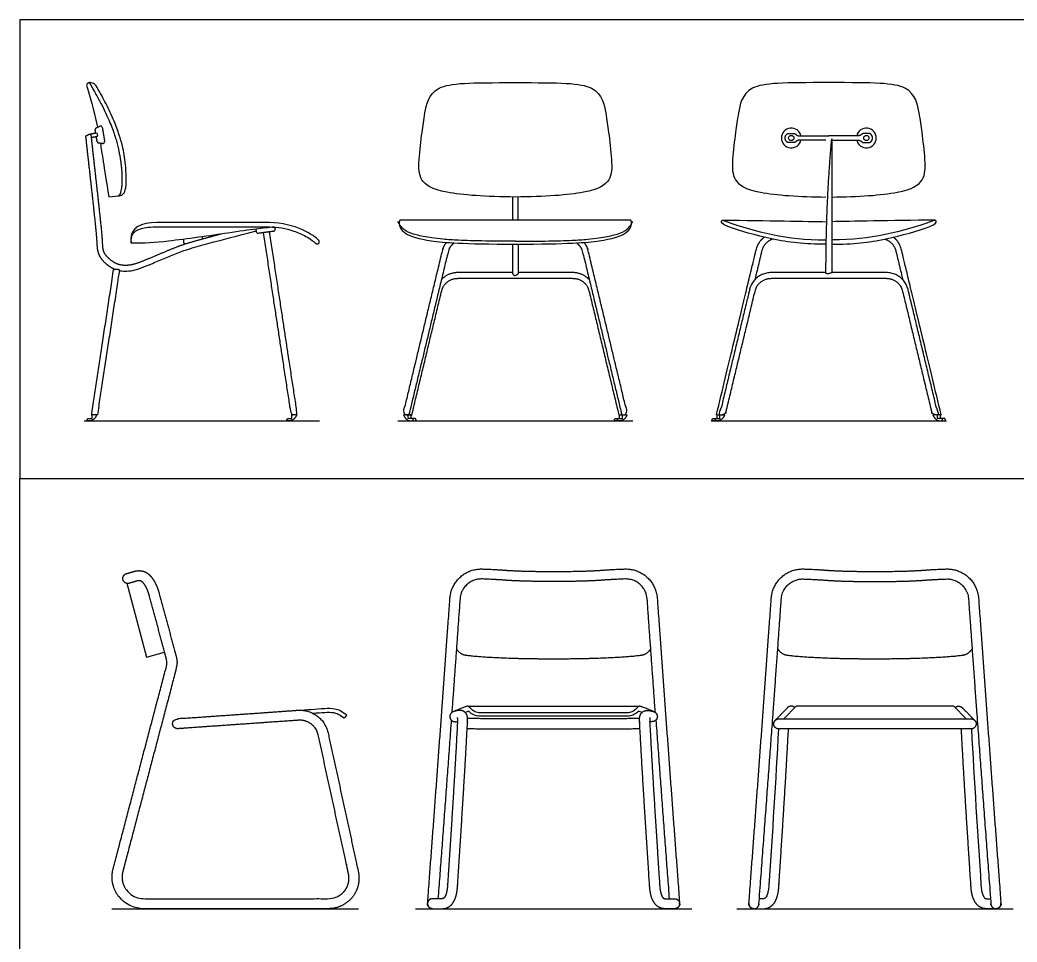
# Model space of a CAD drawing. Header units: millimetres. Extents: x 0 to 12.5, y -0.3 to 20.
# Drawn here: x 0.043 to 2.25, y 5.488 to 7.53 of the extents above; entities that cross this region are included whole.
import ezdxf

# ---------------------------------------------------------------- set-up
doc = ezdxf.new("R2010")
doc.units = ezdxf.units.MM
for name, color, linetype, true_color in [('AG-DIAGRAM', 7, 'Continuous', 0xfecc66), ('AG-FURNITURE', 7, 'Continuous', 0x66ccff), ('X-VPRT', 6, 'Continuous', 0xff00ff)]:
    doc.layers.add(name, color=color, linetype=linetype, true_color=true_color)

msp = doc.modelspace()

# ---------------------------------------------------------------- linework, layer by layer
at = {"layer": 'AG-DIAGRAM'}
for points in [[(0.1852, 6.6419), (0.7059, 6.6419)], [(0.879, 6.6419), (1.3997, 6.6419)], [(1.5729, 6.6419), (2.0936, 6.6419)], [(0.2462, 5.5616), (0.7923, 5.5616)], [(0.9184, 5.5616), (1.5297, 5.5616)], [(1.6296, 5.5616), (2.2409, 5.5616)]]:
    msp.add_lwpolyline(points, dxfattribs=at)
at = {"layer": 'AG-FURNITURE'}
msp.add_line((1.8396, 6.9705), (1.8397, 6.9705), dxfattribs=at)
for points in [[(1.7449, 7.2788), (1.7553, 7.2788)], [(1.9215, 7.2788), (1.9111, 7.2788)], [(1.7553, 7.2584), (1.7449, 7.2584)], [(1.9111, 7.2584), (1.9215, 7.2584)], [(1.133, 7.138), (1.133, 7.0864)], [(1.1457, 7.0864), (1.1457, 7.138)], [(0.9025, 6.6554), (0.892, 6.6554)], [(0.909, 6.6554), (0.8985, 6.6554)], [(0.909, 6.6554), (0.9103, 6.6554)], [(1.3697, 6.6554), (1.3802, 6.6554)], [(1.3763, 6.6554), (1.3868, 6.6554)], [(1.5858, 6.6554), (1.5845, 6.6554)], [(1.5858, 6.6554), (1.5963, 6.6554)], [(1.5923, 6.6554), (1.6028, 6.6554)], [(2.0741, 6.6554), (2.0636, 6.6554)], [(2.0806, 6.6554), (2.0701, 6.6554)], [(2.0806, 6.6554), (2.0819, 6.6554)], [(0.2792, 6.2823), (0.3232, 6.119), (0.3632, 6.1298)], [(1.034, 6.0103), (1.2241, 6.0103), (1.4141, 6.0103)], [(2.1372, 5.9821), (2.1098, 6.0103), (1.9353, 6.0103), (1.7608, 6.0103), (1.7333, 5.9821)]]:
    msp.add_lwpolyline(points, dxfattribs=at)
for centre in [(1.7501, 7.2686), (1.9163, 7.2686)]:
    msp.add_circle(centre, 0.00579, dxfattribs=at)
for centre, radius, start, end in [((0.2132, 7.2878), 0.00381, 112.8656, 189.5259), ((0.2214, 7.2912), 0.00381, 9.5259, 112.8656), ((1.7501, 7.2686), 0.0219, 12.5384, 347.4616), ((1.9163, 7.2686), 0.0219, 192.5384, 167.4616), ((0.2122, 7.277), 0.00234, 9.5259, 99.5259), ((0.2127, 7.2743), 0.00234, 279.5259, 9.5259), ((0.2266, 7.2602), 0.00381, 266.1863, 9.5259), ((0.2178, 7.2608), 0.00381, 189.5259, 266.1863), ((0.5691, 7.0668), 0.00343, 177.1096, 187.6668), ((0.6043, 7.0654), 0.00343, 277.6668, 7.6668), ((0.57, 7.0608), 0.00343, 187.6668, 277.6668), ((0.7009, 7.0387), 0.00476, 223.3091, 43.3092)]:
    msp.add_arc(centre, radius, start, end, dxfattribs=at)
for points, degree, knots in [([(0.2211, 7.2567), (0.2243, 7.2361), (0.2281, 7.2081), (0.2398, 7.1386), (0.2643, 7.1404), (0.2704, 7.1424), (0.2743, 7.1486), (0.2768, 7.1538), (0.2779, 7.1649), (0.2781, 7.1673), (0.2784, 7.179), (0.2771, 7.2167), (0.2711, 7.2466), (0.2624, 7.2776), (0.2505, 7.309), (0.234, 7.344), (0.2207, 7.3685), (0.2139, 7.3805), (0.2105, 7.3857), (0.2065, 7.3897), (0.197, 7.3919), (0.1933, 7.3909), (0.19, 7.3856), (0.2023, 7.3455), (0.2096, 7.3172), (0.2147, 7.2925)], 3, [0.902922, 0.902922, 0.902922, 0.902922, 1.177128, 1.177128, 1.177128, 1.238646, 1.3032, 1.367754, 1.367754, 1.367754, 1.392052, 1.482701, 1.608538, 1.692128, 1.799098, 1.938552, 2.073514, 2.073514, 2.073514, 2.240028, 2.429409, 2.508472, 2.508472, 2.508472, 2.856318, 2.856318, 2.856318, 2.856318]), ([(1.1394, 7.1379), (1.2041, 7.1382), (1.3116, 7.1461), (1.3528, 7.1739), (1.3538, 7.2157), (1.3452, 7.2877), (1.3407, 7.3168), (1.3279, 7.3912), (1.2395, 7.3912), (1.1394, 7.3912), (1.0392, 7.3912), (0.9508, 7.3912), (0.938, 7.3168), (0.9335, 7.2877), (0.9249, 7.2157), (0.926, 7.1739), (0.9671, 7.1461), (1.0746, 7.1382), (1.1394, 7.1379)], 3, [0.010363, 0.010363, 0.010363, 0.010363, 0.29721, 0.594421, 0.891631, 1.188841, 1.486052, 1.783262, 2.080473, 2.080473, 2.080473, 2.377683, 2.674893, 2.972104, 3.269314, 3.566524, 3.863735, 4.150582, 4.150582, 4.150582, 4.150582]), ([(1.8332, 7.3912), (1.7331, 7.3912), (1.6446, 7.3912), (1.6319, 7.3168), (1.6273, 7.2877), (1.6188, 7.2157), (1.6198, 7.1739), (1.661, 7.1461), (1.7685, 7.1382), (1.8269, 7.1379)], 3, [2.080473, 2.080473, 2.080473, 2.080473, 2.377683, 2.674893, 2.972104, 3.269314, 3.566524, 3.863735, 4.150582, 4.150582, 4.150582, 4.150582]), ([(1.8396, 7.1379), (1.8979, 7.1382), (2.0055, 7.1461), (2.0466, 7.1739), (2.0476, 7.2157), (2.0391, 7.2877), (2.0345, 7.3168), (2.0218, 7.3912), (1.9333, 7.3912), (1.8332, 7.3912)], 3, [0.010363, 0.010363, 0.010363, 0.010363, 0.29721, 0.594421, 0.891631, 1.188841, 1.486052, 1.783262, 2.080473, 2.080473, 2.080473, 2.080473]), ([(0.8834, 7.0864), (0.879, 7.0756), (0.8928, 7.054), (0.9424, 7.0404), (1.0219, 7.0336), (1.1394, 7.0336)], 3, [-0.9343843, -0.9343843, -0.9343843, -0.9343843, -0.6461146, -0.3230573, 0, 0, 0, 0]), ([(1.1394, 7.0336), (1.2568, 7.0336), (1.3364, 7.0404), (1.386, 7.054), (1.3997, 7.0756), (1.3953, 7.0864)], 3, [0, 0, 0, 0, 0.3230573, 0.6461146, 0.9343843, 0.9343843, 0.9343843, 0.9343843]), ([(1.6099, 7.0724), (1.5959, 7.0781), (1.5945, 7.0864), (1.5974, 7.0876), (1.6091, 7.0829)], 3, [0, 0, 0, 0, 0.04654742, 0.09309485, 0.09309485, 0.09309485, 0.09309485]), ([(2.0565, 7.0724), (2.0705, 7.0781), (2.0719, 7.0864), (2.069, 7.0876), (2.0573, 7.0829)], 3, [0, 0, 0, 0, 0.04654742, 0.09309485, 0.09309485, 0.09309485, 0.09309485]), ([(0.2629, 6.9752), (0.2668, 6.9744), (0.2768, 6.9733), (0.2927, 6.9747), (0.3119, 6.9809), (0.3349, 6.9903), (0.3619, 7.0017), (0.3861, 7.012), (0.4078, 7.02), (0.4339, 7.0281), (0.48, 7.0406), (0.519, 7.0509), (0.5662, 7.0632)], 3, [3.0866394, 3.0866394, 3.0866394, 3.0866394, 3.1260374, 3.1851115, 3.2421931, 3.3242509, 3.4297355, 3.5301368, 3.583566, 3.6568649, 3.7991771, 4.0537125, 4.0537125, 4.0537125, 4.0537125]), ([(0.7044, 7.0419), (0.6942, 7.0528), (0.6516, 7.0811), (0.5952, 7.0811), (0.5122, 7.0811), (0.4292, 7.0811), (0.3462, 7.0811), (0.309, 7.0811), (0.2894, 7.0698), (0.2883, 7.0439), (0.2884, 7.0388), (0.2894, 7.0356)], 3, [1.384088, 1.384088, 1.384088, 1.384088, 1.806469, 1.806469, 1.806469, 2.623342, 2.623342, 2.623342, 2.918411, 2.918411, 2.956125, 2.956125, 2.956125, 2.956125]), ([(0.6052, 7.0713), (0.5921, 7.07), (0.5638, 7.0672), (0.5014, 7.0576), (0.3702, 7.0389), (0.3182, 7.035), (0.2894, 7.0356), (0.2888, 7.0453), (0.2915, 7.0543), (0.2954, 7.0598), (0.3008, 7.064), (0.3101, 7.0681), (0.3233, 7.071), (0.3338, 7.0716), (0.3462, 7.0716), (0.4292, 7.0716), (0.5122, 7.0716), (0.5952, 7.0716), (0.6134, 7.0716), (0.6413, 7.0667), (0.6722, 7.0533), (0.6881, 7.0433), (0.6952, 7.0378), (0.6975, 7.0354)], 3, [-1.990693, -1.990693, -1.990693, -1.990693, -1.631204, -1.172808, -0.512194, 0.002105, 0.002105, 0.002105, 0.028191, 0.053046, 0.066941, 0.09543, 0.140503, 0.198676, 0.198676, 0.198676, 0.97155, 0.97155, 0.97155, 1.150765, 1.247186, 1.301976, 1.335001, 1.335001, 1.335001, 1.335001]), ([(1.1394, 7.04), (1.1146, 7.04), (1.0726, 7.0402), (1.0191, 7.0416), (0.9822, 7.0439), (0.9563, 7.0469), (0.9368, 7.0501), (0.9181, 7.0543), (0.8985, 7.0608), (0.8875, 7.0698), (0.8791, 7.0839)], 3, [0, 0, 0, 0, 0.2537261, 0.4291444, 0.5477215, 0.6309186, 0.6964075, 0.7491716, 0.8269999, 0.8795948, 0.8795948, 0.8795948, 0.8795948]), ([(1.1394, 7.04), (1.1642, 7.04), (1.2062, 7.0402), (1.2597, 7.0416), (1.2965, 7.0439), (1.3225, 7.0469), (1.342, 7.0501), (1.3606, 7.0543), (1.3803, 7.0608), (1.3913, 7.0698), (1.3997, 7.0839)], 3, [0, 0, 0, 0, 0.2537261, 0.4291444, 0.5477215, 0.6309186, 0.6964075, 0.7491716, 0.8269999, 0.8795948, 0.8795948, 0.8795948, 0.8795948]), ([(1.8269, 7.0332), (1.7793, 7.0335), (1.7155, 7.0402), (1.635, 7.0631), (1.6099, 7.0724)], 3, [-0.4777869, -0.4777869, -0.4777869, -0.4777869, -0.2234967, 0, 0, 0, 0]), ([(1.8396, 7.0332), (1.8871, 7.0335), (1.9509, 7.0402), (2.0314, 7.0631), (2.0565, 7.0724)], 3, [-0.4777869, -0.4777869, -0.4777869, -0.4777869, -0.2234967, 0, 0, 0, 0]), ([(1.4391, 6.1374), (1.4307, 6.1247), (1.3963, 6.1192), (1.2881, 6.1145), (1.2241, 6.1145), (1.16, 6.1145), (1.0518, 6.1192), (1.0174, 6.1247), (1.009, 6.1374)], 2, [-0.736666, -0.736666, -0.736666, -0.589255, -0.294628, 0, 0, 0.294628, 0.589255, 0.736666, 0.736666, 0.736666]), ([(2.1503, 6.1374), (2.1419, 6.1247), (2.1075, 6.1192), (1.9993, 6.1145), (1.9353, 6.1145), (1.8712, 6.1145), (1.763, 6.1192), (1.7286, 6.1247), (1.7202, 6.1374)], 2, [-0.736666, -0.736666, -0.736666, -0.589255, -0.294628, 0, 0, 0.294628, 0.589255, 0.736666, 0.736666, 0.736666]), ([(0.6581, 6.0012), (0.6778, 6.0025), (0.6975, 6.0039), (0.7172, 6.0053), (0.7252, 6.0058), (0.7327, 6.0056), (0.7469, 6.0034), (0.7557, 5.9989), (0.7662, 5.9911), (0.7643, 5.9886), (0.7625, 5.986), (0.7606, 5.9835), (0.7507, 5.9908), (0.7428, 5.9944), (0.7384, 5.9951), (0.732, 5.996), (0.7251, 5.9963), (0.7179, 5.9958), (0.7093, 5.9952), (0.7008, 5.9946), (0.6922, 5.994)], 3, [0.9907358, 0.9907358, 0.9907358, 0.9907358, 1.1850538, 1.1850538, 1.1850538, 1.2856489, 1.2856489, 1.386244, 1.386244, 1.386244, 1.417494, 1.417494, 1.417494, 1.5116577, 1.5116577, 1.5116577, 1.6058213, 1.6058213, 1.6058213, 1.6847418, 1.6847418, 1.6847418, 1.6847418]), ([(1.4469, 5.9976), (1.4158, 6.0106), (1.4121, 6.0099), (1.4051, 6.0024), (1.3937, 5.9953), (1.3747, 5.9953), (1.3334, 5.9953), (1.2241, 5.9953), (1.1147, 5.9953), (1.0734, 5.9953), (1.0544, 5.9953), (1.043, 6.0024), (1.036, 6.0099), (1.0323, 6.0106), (1.0012, 5.9976)], 2, [-0.757209, -0.757209, -0.757209, -0.631008, -0.504806, -0.378605, -0.252403, -0.126202, 0, 0, 0.126202, 0.252403, 0.378605, 0.504806, 0.631008, 0.757209, 0.757209, 0.757209]), ([(1.4198, 5.9963), (1.4183, 5.9969), (1.4157, 5.9979), (1.4131, 5.9988), (1.412, 5.9992), (1.4116, 5.9989), (1.4113, 5.9985), (1.4109, 5.9981), (1.4092, 5.9968), (1.4077, 5.9952), (1.4034, 5.9925), (1.398, 5.9892), (1.3915, 5.9878), (1.3842, 5.9878), (1.3308, 5.9878), (1.2774, 5.9878), (1.2241, 5.9878), (1.1707, 5.9878), (1.1173, 5.9878), (1.0639, 5.9878), (1.0566, 5.9878), (1.0501, 5.9892), (1.0447, 5.9925), (1.0404, 5.9952), (1.0389, 5.9968), (1.0372, 5.9981), (1.0368, 5.9985), (1.0365, 5.9989), (1.0361, 5.9992), (1.035, 5.9988), (1.0324, 5.9979), (1.0298, 5.9969), (1.0283, 5.9963)], 3, [-0.555682, -0.555682, -0.555682, -0.555682, -0.540181, -0.528217, -0.528217, -0.528217, -0.502807, -0.502807, -0.502807, -0.377105, -0.377105, -0.377105, -0.251403, -0.251403, -0.251403, 0, 0, 0, 0.251403, 0.251403, 0.251403, 0.377105, 0.377105, 0.377105, 0.502807, 0.502807, 0.502807, 0.528217, 0.528217, 0.528217, 0.540181, 0.555682, 0.555682, 0.555682, 0.555682]), ([(1.4143, 5.9827), (1.3162, 5.9821), (1.2241, 5.9821), (1.1319, 5.9821), (1.0338, 5.9827)], 2, [-0.624725, -0.624725, -0.624725, 0, 0, 0.624725, 0.624725, 0.624725]), ([(1.0328, 5.9605), (1.1314, 5.9599), (1.2241, 5.9599), (1.3167, 5.9599), (1.4153, 5.9605)], 2, [-0.62742, -0.62742, -0.62742, 0, 0, 0.62742, 0.62742, 0.62742]), ([(1.7217, 5.9599), (1.7156, 5.8446), (1.7081, 5.729), (1.7005, 5.6135), (1.7003, 5.6093), (1.6994, 5.6022), (1.6973, 5.5935), (1.6951, 5.5884), (1.6931, 5.5857), (1.6912, 5.5841), (1.6893, 5.5838), (1.6884, 5.5838), (1.6854, 5.5838), (1.6824, 5.5838), (1.6794, 5.5838)], 3, [-6.48093, -6.48093, -6.48093, -6.48093, -5.316377, -5.316377, -5.316377, -5.275722, -5.245508, -5.228399, -5.221532, -5.212773, -5.203868, -5.203868, -5.203868, -5.173721, -5.173721, -5.173721, -5.173721]), ([(2.1488, 5.9599), (2.1549, 5.8446), (2.1624, 5.729), (2.17, 5.6135), (2.1702, 5.6093), (2.1711, 5.6022), (2.1732, 5.5935), (2.1754, 5.5884), (2.1774, 5.5857), (2.1794, 5.5841), (2.1812, 5.5838), (2.1821, 5.5838), (2.1851, 5.5838), (2.1881, 5.5838), (2.1911, 5.5838)], 3, [-6.48093, -6.48093, -6.48093, -6.48093, -5.316377, -5.316377, -5.316377, -5.275722, -5.245508, -5.228399, -5.221532, -5.212773, -5.203868, -5.203868, -5.203868, -5.173721, -5.173721, -5.173721, -5.173721])]:
    msp.add_open_spline(points, degree=degree, knots=knots, dxfattribs=at)
for points, weights, degree, knots in [([(0.1964, 7.3913), (0.2405, 7.3164), (0.2662, 7.2382), (0.2702, 7.1697), (0.2667, 7.1456), (0.2614, 7.1406)], [0.967917366803, 1, 1, 1, 1, 1], 3, [1.7874761, 1.7874761, 1.7874761, 1.7874761, 2.0660643, 2.3446526, 2.6154823, 2.6154823, 2.6154823, 2.6154823]), ([(0.4882, 7.0559), (0.4803, 7.0538), (0.4588, 7.048), (0.4301, 7.0402), (0.4036, 7.032), (0.3815, 7.0238), (0.3571, 7.0135), (0.3303, 7.0021), (0.3082, 6.9931), (0.2906, 6.9873), (0.2742, 6.9857), (0.2559, 6.989), (0.2422, 6.9992), (0.2337, 7.0077), (0.2295, 7.0142), (0.2272, 7.0208), (0.2261, 7.0305), (0.2253, 7.0493), (0.217, 7.1308), (0.208, 7.2077), (0.2009, 7.2734), (0.2005, 7.2771), (0.1976, 7.2794), (0.1883, 7.272), (0.1953, 7.2064), (0.2044, 7.1297), (0.2126, 7.0483), (0.2134, 7.029), (0.2148, 7.0175), (0.218, 7.0088), (0.2233, 7.0002), (0.2332, 6.9896), (0.2436, 6.9822), (0.251, 6.979)], [1, 1, 1, 1, 1, 1, 1, 1, 1, 1, 1, 1, 1, 1, 1, 1, 1, 1, 1, 1, 1, 0.804737854124, 0.804737854124, 1, 1, 1, 1, 1, 1, 1, 1, 1, 1, 1], 3, [0.188002, 0.188002, 0.188002, 0.188002, 0.262864, 0.406467, 0.481279, 0.535938, 0.63774, 0.742047, 0.822607, 0.8731, 0.923677, 0.983142, 1.053802, 1.086682, 1.103577, 1.128032, 1.155248, 1.200174, 1.312303, 1.962135, 1.962135, 1.962135, 2.027585, 2.027585, 2.027585, 2.676889, 2.787714, 2.833234, 2.86649, 2.901204, 2.924115, 2.964997, 3.045514, 3.045514, 3.045514, 3.045514]), ([(1.7449, 7.2584), (1.7366, 7.2584), (1.7366, 7.2686), (1.7366, 7.2788), (1.7449, 7.2788)], [1, 0.707106781187, 1, 0.707106781187, 1], 2, [0.6211726, 0.6211726, 0.6211726, 0.6738948, 0.6738948, 0.7266169, 0.7266169, 0.7266169]), ([(1.8396, 7.267), (1.8269, 7.1237), (1.8269, 6.9705), (1.8269, 6.9642), (1.8396, 6.9705), (1.8396, 7.1237), (1.8396, 7.267)], [1, 1, 1, 0.707106781187, 1, 1, 1], 2, [0, 0, 0, 0.972187, 0.972187, 1.039838, 1.039838, 2.012025, 2.012025, 2.012025]), ([(1.9215, 7.2584), (1.9298, 7.2584), (1.9298, 7.2686), (1.9298, 7.2788), (1.9215, 7.2788)], [1, 0.707106781187, 1, 0.707106781187, 1], 2, [0.6211726, 0.6211726, 0.6211726, 0.6738948, 0.6738948, 0.7266169, 0.7266169, 0.7266169]), ([(0.4109, 7.0343), (0.4103, 7.0342), (0.4096, 7.0341), (0.4065, 7.0336), (0.406, 7.0368), (0.4059, 7.038), (0.405, 7.0443)], [1, 1, 1, 0.707106781186, 1, 1, 1], 2, [0.27485206, 0.27485206, 0.27485206, 0.27906463, 0.27906463, 0.29542709, 0.29542709, 0.30192419, 0.30192419, 0.30192419]), ([(0.5947, 7.0606), (0.6325, 6.8118), (0.6564, 6.6552), (0.6499, 6.6552), (0.6435, 6.6552), (0.6197, 6.8115), (0.5821, 7.059)], [1, 1, 0.99655376796, 0.99655376796, 0.99655376796, 0.99655376796, 0.99655376796], 2, [1.092905, 1.092905, 1.092905, 2.116031, 2.116031, 2.158151, 2.158151, 3.175377, 3.175377, 3.175377]), ([(1.5845, 6.6554), (1.662, 6.9777), (1.6725, 7.0215), (1.6765, 7.0383), (1.6902, 7.0489)], [1, 1, 1, 0.891255121756, 0.892706364588], 2, [3.8049221, 3.8049221, 3.8049221, 4.1007716, 4.1007716, 4.1958072, 4.1958072, 4.1958072]), ([(1.7091, 7.0447), (1.6896, 7.0384), (1.6848, 7.0185), (1.6781, 6.9903), (1.6695, 6.9548)], [0.921557582306, 0.837026184642, 1, 1, 1], 2, [2.0702076, 2.0702076, 2.0702076, 2.2126357, 2.2126357, 2.403494, 2.403494, 2.403494]), ([(1.9573, 7.0447), (1.9768, 7.0384), (1.9816, 7.0185), (1.9883, 6.9903), (1.9969, 6.9548)], [0.921557582306, 0.837026184642, 1, 1, 1], 2, [2.0702076, 2.0702076, 2.0702076, 2.2126357, 2.2126357, 2.403494, 2.403494, 2.403494]), ([(2.0819, 6.6554), (2.0044, 6.9777), (1.9939, 7.0215), (1.9899, 7.0383), (1.9762, 7.0489)], [1, 1, 1, 0.891255121756, 0.892706364588], 2, [3.8049221, 3.8049221, 3.8049221, 4.1007716, 4.1007716, 4.1958072, 4.1958072, 4.1958072]), ([(1.0038, 7.0363), (0.9934, 7.0284), (0.9904, 7.0158), (0.9369, 6.7931), (0.9038, 6.6554), (0.8972, 6.6554), (0.8907, 6.6554), (0.9245, 6.7961), (0.978, 7.0187), (0.9805, 7.029), (0.987, 7.0374)], [0.892763824448, 0.889820691031, 1, 1, 1, 1, 1, 1, 1, 0.930394810614, 0.905936935885], 2, [2.116346, 2.116346, 2.116346, 2.212636, 2.212636, 3.135226, 3.135226, 3.178079, 3.178079, 4.100772, 4.100772, 4.161602, 4.161602, 4.161602]), ([(1.133, 7.0336), (1.133, 7.0023), (1.133, 6.9705), (1.133, 6.9642), (1.1394, 6.9642)], [1, 1, 1, 0.707106781187, 1], 2, [0.8109502, 0.8109502, 0.8109502, 1.0060125, 1.0060125, 1.0387374, 1.0387374, 1.0387374]), ([(1.1457, 7.0336), (1.1457, 7.0023), (1.1457, 6.9705), (1.1457, 6.9642), (1.1394, 6.9642)], [1, 1, 1, 0.707106781187, 1], 2, [0.8109502, 0.8109502, 0.8109502, 1.0060125, 1.0060125, 1.0387374, 1.0387374, 1.0387374]), ([(1.275, 7.0363), (1.2853, 7.0284), (1.2884, 7.0158), (1.3419, 6.7931), (1.375, 6.6554), (1.3815, 6.6554), (1.388, 6.6554), (1.3542, 6.7961), (1.3007, 7.0187), (1.2983, 7.029), (1.2917, 7.0374)], [0.892763824448, 0.889820691031, 1, 1, 1, 1, 1, 1, 1, 0.930394810614, 0.905936935885], 2, [2.116346, 2.116346, 2.116346, 2.212636, 2.212636, 3.135226, 3.135226, 3.178079, 3.178079, 4.100772, 4.100772, 4.161602, 4.161602, 4.161602]), ([(0.2143, 6.6554), (0.238, 6.8112), (0.2629, 6.975), (0.2639, 6.9813), (0.2503, 6.9769), (0.2253, 6.8122), (0.2014, 6.6554), (0.2078, 6.6554), (0.2143, 6.6554)], [1, 1, 1, 0.707106781186, 1, 1, 1, 1, 1], 2, [0.042146, 0.042146, 0.042146, 1.061, 1.061, 1.12645, 1.12645, 2.151644, 2.151644, 2.19379, 2.19379, 2.19379]), ([(0.8972, 6.6554), (0.9038, 6.6554), (0.9103, 6.6554), (0.9434, 6.7931), (0.9762, 6.9299), (0.983, 6.9578), (1.0117, 6.9578), (1.0788, 6.9578), (1.1394, 6.9578)], [1, 1, 1, 1, 1, 0.785374504496, 1, 1, 1], 2, [-3.178079, -3.178079, -3.178079, -3.135226, -3.135226, -2.212636, -2.212636, -2.025068, -2.025068, -1.584801, -1.584801, -1.584801]), ([(1.133, 6.9705), (1.0697, 6.9705), (1.0117, 6.9705), (0.9903, 6.9705), (0.9757, 6.9548)], [1, 1, 1, 0.868859654074, 0.897977904539], 2, [-4.6691718, -4.6691718, -4.6691718, -4.2883397, -4.2883397, -4.173732, -4.173732, -4.173732]), ([(1.1394, 6.9578), (1.1999, 6.9578), (1.267, 6.9578), (1.2958, 6.9578), (1.3025, 6.9299), (1.3353, 6.7931), (1.3685, 6.6554), (1.375, 6.6554), (1.3815, 6.6554)], [1, 1, 1, 0.785374504496, 1, 1, 1, 1, 1], 2, [-1.584801, -1.584801, -1.584801, -1.144534, -1.144534, -0.956966, -0.956966, -0.034375, -0.034375, 0.008477, 0.008477, 0.008477]), ([(1.303, 6.9548), (1.2884, 6.9705), (1.267, 6.9705), (1.209, 6.9705), (1.1457, 6.9705)], [0.897977904539, 0.868859654074, 1, 1, 1], 2, [1.0041306, 1.0041306, 1.0041306, 1.1187384, 1.1187384, 1.4995705, 1.4995705, 1.4995705]), ([(1.8269, 6.9705), (1.7636, 6.9705), (1.7055, 6.9705), (1.6668, 6.9705), (1.6577, 6.9328), (1.6249, 6.7961), (1.5911, 6.6554), (1.5976, 6.6554), (1.6041, 6.6554), (1.6372, 6.7931), (1.6701, 6.9299), (1.6768, 6.9578), (1.7055, 6.9578), (1.7726, 6.9578), (1.8332, 6.9578)], [1, 1, 1, 0.785374504496, 1, 1, 1, 1, 1, 1, 1, 0.785374504496, 1, 1, 1], 2, [-4.669172, -4.669172, -4.669172, -4.28834, -4.28834, -4.100772, -4.100772, -3.178079, -3.178079, -3.135226, -3.135226, -2.212636, -2.212636, -2.025068, -2.025068, -1.584801, -1.584801, -1.584801]), ([(1.8332, 6.9578), (1.8938, 6.9578), (1.9609, 6.9578), (1.9896, 6.9578), (1.9963, 6.9299), (2.0292, 6.7931), (2.0623, 6.6554), (2.0688, 6.6554), (2.0753, 6.6554), (2.0415, 6.7961), (2.0087, 6.9328), (1.9996, 6.9705), (1.9609, 6.9705), (1.9028, 6.9705), (1.8396, 6.9705)], [1, 1, 1, 0.785374504496, 1, 1, 1, 1, 1, 1, 1, 0.785374504496, 1, 1, 1], 2, [-1.584801, -1.584801, -1.584801, -1.144534, -1.144534, -0.956966, -0.956966, -0.034375, -0.034375, 0.008477, 0.008477, 0.93117, 0.93117, 1.118738, 1.118738, 1.499571, 1.499571, 1.499571]), ([(0.2131, 6.6554), (0.2078, 6.6419), (0.1946, 6.6419), (0.1919, 6.6419), (0.1919, 6.6446), (0.1919, 6.6472), (0.1946, 6.6472), (0.1955, 6.6472), (0.2026, 6.6472), (0.2026, 6.6513), (0.2026, 6.6554)], [1, 1, 1, 0.707106781187, 1, 0.707106781186, 1, 1, 1, 1, 1], 2, [0.5399761, 0.5399761, 0.5399761, 0.6375962, 0.6375962, 0.657477, 0.657477, 0.6773578, 0.6773578, 0.6863369, 0.6863369, 0.7259891, 0.7259891, 0.7259891]), ([(0.6552, 6.6552), (0.6499, 6.6419), (0.6366, 6.6419), (0.634, 6.6419), (0.634, 6.6446), (0.634, 6.6472), (0.6366, 6.6472), (0.6376, 6.6472), (0.6447, 6.6472), (0.6447, 6.6512), (0.6447, 6.6552)], [1, 1, 1, 0.707106781187, 1, 0.707106781186, 1, 1, 1, 1, 1], 2, [0.54047, 0.54047, 0.54047, 0.6379539, 0.6379539, 0.657807, 0.657807, 0.6776601, 0.6776601, 0.6866266, 0.6866266, 0.7254938, 0.7254938, 0.7254938]), ([(0.892, 6.6554), (0.8972, 6.6419), (0.9105, 6.6419), (0.9131, 6.6419), (0.9131, 6.6446), (0.9131, 6.6472), (0.9105, 6.6472), (0.9096, 6.6472), (0.9025, 6.6472), (0.9025, 6.6513), (0.9025, 6.6554)], [1, 1, 1, 0.707106781187, 1, 0.707106781186, 1, 1, 1, 1, 1], 2, [0.7604941, 0.7604941, 0.7604941, 0.8581141, 0.8581141, 0.877995, 0.877995, 0.8978758, 0.8978758, 0.9068548, 0.9068548, 0.9465071, 0.9465071, 0.9465071]), ([(0.9105, 6.6419), (0.9138, 6.6419), (0.917, 6.6419), (0.9196, 6.6419), (0.9196, 6.6446), (0.9196, 6.6472), (0.917, 6.6472), (0.9161, 6.6472), (0.909, 6.6472), (0.909, 6.6513), (0.909, 6.6554)], [1, 1, 1, 0.707106781187, 1, 0.707106781186, 1, 1, 1, 1, 1], 2, [0.87028592, 0.87028592, 0.87028592, 0.88658769, 0.88658769, 0.90006442, 0.90006442, 0.91354115, 0.91354115, 0.9196278, 0.9196278, 0.9465071, 0.9465071, 0.9465071]), ([(1.3683, 6.6419), (1.365, 6.6419), (1.3617, 6.6419), (1.3591, 6.6419), (1.3591, 6.6446), (1.3591, 6.6472), (1.3617, 6.6472), (1.3626, 6.6472), (1.3697, 6.6472), (1.3697, 6.6513), (1.3697, 6.6554)], [1, 1, 1, 0.707106781187, 1, 0.707106781186, 1, 1, 1, 1, 1], 2, [0.87028592, 0.87028592, 0.87028592, 0.88658769, 0.88658769, 0.90006442, 0.90006442, 0.91354115, 0.91354115, 0.9196278, 0.9196278, 0.9465071, 0.9465071, 0.9465071]), ([(1.3868, 6.6554), (1.3815, 6.6419), (1.3683, 6.6419), (1.3656, 6.6419), (1.3656, 6.6446), (1.3656, 6.6472), (1.3683, 6.6472), (1.3692, 6.6472), (1.3763, 6.6472), (1.3763, 6.6513), (1.3763, 6.6554)], [1, 1, 1, 0.707106781187, 1, 0.707106781186, 1, 1, 1, 1, 1], 2, [0.7604941, 0.7604941, 0.7604941, 0.8581141, 0.8581141, 0.877995, 0.877995, 0.8978758, 0.8978758, 0.9068548, 0.9068548, 0.9465071, 0.9465071, 0.9465071]), ([(1.5843, 6.6419), (1.5811, 6.6419), (1.5778, 6.6419), (1.5752, 6.6419), (1.5752, 6.6446), (1.5752, 6.6472), (1.5778, 6.6472), (1.5787, 6.6472), (1.5858, 6.6472), (1.5858, 6.6513), (1.5858, 6.6554)], [1, 1, 1, 0.707106781187, 1, 0.707106781186, 1, 1, 1, 1, 1], 2, [0.87028592, 0.87028592, 0.87028592, 0.88658769, 0.88658769, 0.90006442, 0.90006442, 0.91354115, 0.91354115, 0.9196278, 0.9196278, 0.9465071, 0.9465071, 0.9465071]), ([(1.6028, 6.6554), (1.5976, 6.6419), (1.5843, 6.6419), (1.5817, 6.6419), (1.5817, 6.6446), (1.5817, 6.6472), (1.5843, 6.6472), (1.5853, 6.6472), (1.5923, 6.6472), (1.5923, 6.6513), (1.5923, 6.6554)], [1, 1, 1, 0.707106781187, 1, 0.707106781186, 1, 1, 1, 1, 1], 2, [0.7604941, 0.7604941, 0.7604941, 0.8581141, 0.8581141, 0.877995, 0.877995, 0.8978758, 0.8978758, 0.9068548, 0.9068548, 0.9465071, 0.9465071, 0.9465071]), ([(2.0636, 6.6554), (2.0688, 6.6419), (2.0821, 6.6419), (2.0847, 6.6419), (2.0847, 6.6446), (2.0847, 6.6472), (2.0821, 6.6472), (2.0811, 6.6472), (2.0741, 6.6472), (2.0741, 6.6513), (2.0741, 6.6554)], [1, 1, 1, 0.707106781187, 1, 0.707106781186, 1, 1, 1, 1, 1], 2, [0.7604941, 0.7604941, 0.7604941, 0.8581141, 0.8581141, 0.877995, 0.877995, 0.8978758, 0.8978758, 0.9068548, 0.9068548, 0.9465071, 0.9465071, 0.9465071]), ([(2.0821, 6.6419), (2.0853, 6.6419), (2.0886, 6.6419), (2.0912, 6.6419), (2.0912, 6.6446), (2.0912, 6.6472), (2.0886, 6.6472), (2.0877, 6.6472), (2.0806, 6.6472), (2.0806, 6.6513), (2.0806, 6.6554)], [1, 1, 1, 0.707106781187, 1, 0.707106781186, 1, 1, 1, 1, 1], 2, [0.87028592, 0.87028592, 0.87028592, 0.88658769, 0.88658769, 0.90006442, 0.90006442, 0.91354115, 0.91354115, 0.9196278, 0.9196278, 0.9465071, 0.9465071, 0.9465071]), ([(0.9562, 5.5616), (0.9514, 5.5616), (0.9481, 5.5652), (0.9448, 5.5687), (0.9452, 5.5736), (0.9708, 5.9135), (0.9947, 6.2493), (0.9995, 6.3167), (1.067, 6.3141), (1.0977, 6.3129), (1.115, 6.3115), (1.1533, 6.3086), (1.2241, 6.3086), (1.2948, 6.3086), (1.3331, 6.3115), (1.3504, 6.3129), (1.3811, 6.3141), (1.4486, 6.3167), (1.4534, 6.2493), (1.4773, 5.9135), (1.5029, 5.5736), (1.5033, 5.5687), (1.5, 5.5652), (1.4967, 5.5616), (1.4919, 5.5616)], [1, 0.916502690886, 1, 0.916502690886, 1, 1, 1, 0.718246214722, 1, 1, 1, 1, 1, 1, 1, 1, 1, 0.718246214722, 1, 1, 1, 0.916502690886, 1, 0.916502690886, 1], 2, [0.05452, 0.05452, 0.05452, 0.084529, 0.084529, 0.114537, 0.114537, 2.249743, 2.249743, 2.547416, 2.547416, 2.732162, 2.732162, 3.150889, 3.150889, 3.569616, 3.569616, 3.754362, 3.754362, 4.052035, 4.052035, 6.187241, 6.187241, 6.21725, 6.21725, 6.247259, 6.247259, 6.247259]), ([(1.6674, 5.5616), (1.6626, 5.5616), (1.6593, 5.5652), (1.656, 5.5687), (1.6564, 5.5736), (1.682, 5.9135), (1.7059, 6.2493), (1.7107, 6.3167), (1.7782, 6.3141), (1.8089, 6.3129), (1.8262, 6.3115), (1.8645, 6.3086), (1.9353, 6.3086), (2.006, 6.3086), (2.0443, 6.3115), (2.0616, 6.3129), (2.0923, 6.3141), (2.1598, 6.3167), (2.1646, 6.2493), (2.1885, 5.9135), (2.2141, 5.5736), (2.2145, 5.5687), (2.2112, 5.5652), (2.2079, 5.5616), (2.2031, 5.5616)], [1, 0.916502690886, 1, 0.916502690886, 1, 1, 1, 0.718246214722, 1, 1, 1, 1, 1, 1, 1, 1, 1, 0.718246214722, 1, 1, 1, 0.916502690886, 1, 0.916502690886, 1], 2, [0.05452, 0.05452, 0.05452, 0.084529, 0.084529, 0.114537, 0.114537, 2.249743, 2.249743, 2.547416, 2.547416, 2.732162, 2.732162, 3.150889, 3.150889, 3.569616, 3.569616, 3.754362, 3.754362, 4.052035, 4.052035, 6.187241, 6.187241, 6.21725, 6.21725, 6.247259, 6.247259, 6.247259]), ([(0.2849, 6.2824), (0.2904, 6.284), (0.2959, 6.2856), (0.3014, 6.2873), (0.3035, 6.2879), (0.3075, 6.2886), (0.3123, 6.2869), (0.315, 6.2843), (0.3174, 6.2814), (0.3212, 6.276), (0.3258, 6.2666), (0.3285, 6.2583), (0.3297, 6.2537), (0.3423, 6.2072), (0.3548, 6.1608), (0.3673, 6.1143), (0.3687, 6.1092), (0.3687, 6.1043), (0.3675, 6.0994), (0.328, 5.9495), (0.2885, 5.7996), (0.2491, 5.6496), (0.2434, 5.6282), (0.2478, 5.6065), (0.2614, 5.5889), (0.2749, 5.5714), (0.2948, 5.5616), (0.3169, 5.5616), (0.4532, 5.5616), (0.5894, 5.5616), (0.7256, 5.5616), (0.7465, 5.5616), (0.7653, 5.5706), (0.7784, 5.5869), (0.7915, 5.6031), (0.7963, 5.6234), (0.7918, 5.6438), (0.7695, 5.7462), (0.7472, 5.8487), (0.7249, 5.9511), (0.7178, 5.9835), (0.6912, 6.0035), (0.6581, 6.0012), (0.5692, 5.9949), (0.4802, 5.9887), (0.3913, 5.9825), (0.3848, 5.9821), (0.3805, 5.9771), (0.3809, 5.9706), (0.3814, 5.9642), (0.3863, 5.9599), (0.3928, 5.9603), (0.4818, 5.9666), (0.5707, 5.9728), (0.6597, 5.979), (0.6812, 5.9805), (0.6985, 5.9675), (0.7032, 5.9464), (0.7255, 5.8439), (0.7478, 5.7415), (0.7701, 5.6391), (0.7731, 5.6254), (0.7699, 5.6117), (0.7611, 5.6008), (0.7523, 5.5899), (0.7396, 5.5838), (0.7256, 5.5838), (0.5894, 5.5838), (0.4532, 5.5838), (0.3169, 5.5838), (0.3018, 5.5838), (0.2882, 5.5905), (0.279, 5.6025), (0.2697, 5.6145), (0.2667, 5.6293), (0.2706, 5.644), (0.31, 5.7939), (0.3495, 5.9438), (0.389, 6.0938), (0.3912, 6.1025), (0.3912, 6.1112), (0.3888, 6.1201), (0.3763, 6.1665), (0.3637, 6.213), (0.3512, 6.2595), (0.3483, 6.27), (0.3436, 6.2827), (0.3349, 6.2952), (0.3305, 6.3003), (0.3233, 6.3066), (0.3107, 6.3114), (0.3001, 6.3101), (0.2951, 6.3086), (0.2896, 6.307), (0.2841, 6.3053), (0.2786, 6.3037), (0.2724, 6.3019), (0.2693, 6.2962), (0.2711, 6.2899), (0.273, 6.2837), (0.2787, 6.2806), (0.2849, 6.2824)], [1, 1, 1, 1, 1, 1, 1, 1, 1, 1, 1, 1, 1, 1, 1, 1, 1, 1, 1, 1, 1, 1, 0.931573836142, 0.931573836142, 1, 0.931573836142, 0.931573836142, 1, 1, 1, 1, 0.934689648383, 0.934689648383, 1, 0.934689648383, 0.934689648383, 1, 1, 1, 1, 0.837605122547, 0.837605122547, 1, 1, 1, 1, 0.804737854124, 0.804737854124, 1, 0.804737854124, 0.804737854124, 1, 1, 1, 1, 0.837605122547, 0.837605122547, 1, 1, 1, 1, 0.934689648383, 0.934689648383, 1, 0.934689648383, 0.934689648383, 1, 1, 1, 1, 0.931573836142, 0.931573836142, 1, 0.931573836142, 0.931573836142, 1, 1, 1, 1, 1, 1, 1, 1, 1, 1, 1, 1, 1, 1, 1, 1, 1, 1, 1, 1, 1, 0.804737854124, 0.804737854124, 1, 0.804737854124, 0.804737854124, 1], 3, [0, 0, 0, 0, 0.060362, 0.060362, 0.060362, 0.08245, 0.098906, 0.109278, 0.118709, 0.135585, 0.174598, 0.221436, 0.221436, 0.221436, 0.729383, 0.729383, 0.729383, 0.804402, 0.804402, 0.804402, 2.432312, 2.432312, 2.432312, 2.642727, 2.642727, 2.642727, 2.853142, 2.853142, 2.853142, 3.946231, 3.946231, 3.946231, 4.144699, 4.144699, 4.144699, 4.343168, 4.343168, 4.343168, 5.327256, 5.327256, 5.327256, 5.591698, 5.591698, 5.591698, 6.5336, 6.5336, 6.5336, 6.590869, 6.590869, 6.590869, 6.648138, 6.648138, 6.648138, 7.59004, 7.59004, 7.59004, 7.854481, 7.854481, 7.854481, 8.83857, 8.83857, 8.83857, 8.971948, 8.971948, 8.971948, 9.105325, 9.105325, 9.105325, 10.198414, 10.198414, 10.198414, 10.342177, 10.342177, 10.342177, 10.48594, 10.48594, 10.48594, 12.11385, 12.11385, 12.11385, 12.188869, 12.188869, 12.188869, 12.696816, 12.696816, 12.696816, 12.804494, 12.828716, 12.845329, 12.87116, 12.922317, 12.974106, 12.974106, 12.974106, 13.034468, 13.034468, 13.034468, 13.091736, 13.091736, 13.091736, 13.149005, 13.149005, 13.149005, 13.149005]), ([(1.4493, 5.9962), (1.4401, 6.1223), (1.4312, 6.2478), (1.428, 6.2937), (1.382, 6.2919), (1.3517, 6.2907), (1.3348, 6.2894), (1.2957, 6.2863), (1.2241, 6.2863), (1.1524, 6.2863), (1.1133, 6.2894), (1.0964, 6.2907), (1.0661, 6.2919), (1.0201, 6.2937), (1.0169, 6.2478), (1.008, 6.1223), (0.9988, 5.9962)], [1, 1, 1, 0.718246214722, 1, 1, 1, 1, 1, 1, 1, 1, 1, 0.718246214722, 1, 1, 1], 2, [-1.698919, -1.698919, -1.698919, -0.901146, -0.901146, -0.603473, -0.603473, -0.418727, -0.418727, 0, 0, 0.418727, 0.418727, 0.603473, 0.603473, 0.901146, 0.901146, 1.698919, 1.698919, 1.698919]), ([(1.6564, 5.5744), (1.6557, 5.5697), (1.6586, 5.566), (1.6615, 5.5622), (1.6662, 5.5617), (1.6709, 5.5612), (1.6745, 5.5642), (1.6782, 5.5672), (1.6785, 5.5719), (1.6944, 5.7824), (1.7088, 5.9795), (1.7192, 6.1223), (1.7281, 6.2478), (1.7313, 6.2937), (1.7773, 6.2919), (1.8076, 6.2907), (1.8245, 6.2894), (1.8636, 6.2863), (1.9353, 6.2863), (2.0069, 6.2863), (2.046, 6.2894), (2.0629, 6.2907), (2.0932, 6.2919), (2.1392, 6.2937), (2.1424, 6.2478), (2.1513, 6.1223), (2.1617, 5.9795), (2.1761, 5.7824), (2.192, 5.5719), (2.1923, 5.5672), (2.196, 5.5642), (2.1996, 5.5612), (2.2043, 5.5617), (2.209, 5.5622), (2.2119, 5.566), (2.2148, 5.5697), (2.2141, 5.5744)], [1, 0.9203446257, 1, 0.9203446257, 1, 0.9203446257, 1, 0.9203446257, 1, 1, 1, 1, 1, 0.718246214722, 1, 1, 1, 1, 1, 1, 1, 1, 1, 0.718246214722, 1, 1, 1, 1, 1, 0.9203446257, 1, 0.9203446257, 1, 0.9203446257, 1, 0.9203446257, 1], 2, [-9.417806, -9.417806, -9.417806, -9.388506, -9.388506, -9.359205, -9.359205, -9.329905, -9.329905, -9.300604, -9.300604, -8.053514, -8.053514, -7.255741, -7.255741, -6.958068, -6.958068, -6.773322, -6.773322, -6.354595, -6.354595, -5.935868, -5.935868, -5.751122, -5.751122, -5.453449, -5.453449, -4.655675, -4.655675, -3.408586, -3.408586, -3.379285, -3.379285, -3.349985, -3.349985, -3.320684, -3.320684, -3.291384, -3.291384, -3.291384]), ([(1.7577, 6.0071), (1.7541, 6.0106), (1.7491, 6.0102), (1.7448, 6.0098), (1.7419, 6.0069), (1.7299, 5.9945), (1.7145, 5.9788)], [1, 0.912512795519, 1, 1.01407501252, 1.16993593125, 1.16993593125, 1.16993593125], 2, [0.109379, 0.109379, 0.109379, 0.1401068, 0.1401068, 0.1661553, 0.1661553, 0.310435, 0.310435, 0.310435]), ([(2.1128, 6.0071), (2.1164, 6.0106), (2.1214, 6.0102), (2.1257, 6.0098), (2.1286, 6.0069), (2.1406, 5.9945), (2.156, 5.9788)], [1, 0.912512795519, 1, 1.01407501252, 1.16993593125, 1.16993593125, 1.16993593125], 2, [0.109379, 0.109379, 0.109379, 0.1401068, 0.1401068, 0.1661553, 0.1661553, 0.310435, 0.310435, 0.310435]), ([(1.0108, 5.9853), (1.0112, 5.9818), (1.0114, 5.9786), (1.0113, 5.9756), (1.0051, 5.855), (0.9972, 5.7342), (0.9893, 5.6135), (0.9891, 5.6093), (0.9882, 5.6022), (0.9861, 5.5935), (0.9839, 5.5884), (0.9819, 5.5857), (0.98, 5.5841), (0.9781, 5.5838), (0.9772, 5.5838), (0.9702, 5.5838), (0.9632, 5.5838), (0.9562, 5.5838), (0.9497, 5.5838), (0.9451, 5.5792), (0.9451, 5.5727), (0.9451, 5.5662), (0.9497, 5.5616), (0.9562, 5.5616), (0.9632, 5.5616), (0.9702, 5.5616), (0.9772, 5.5616), (0.9812, 5.5616), (0.9891, 5.5631), (1, 5.5712), (1.0066, 5.5834), (1.0102, 5.5976), (1.0112, 5.607), (1.0115, 5.612), (1.0194, 5.7337), (1.0274, 5.8554), (1.0337, 5.9769), (1.0339, 5.9795), (1.034, 5.9843), (1.032, 5.9925), (1.0275, 5.9977), (1.0225, 5.9999), (1.0186, 6.0008), (1.011, 6.0008), (1.0062, 5.9993), (1.002, 5.9979), (0.9958, 5.9958), (0.9929, 5.99), (0.995, 5.9838), (0.9964, 5.9795), (1, 5.9766), (1.004, 5.9761), (1.0061, 5.9759), (1.0086, 5.9757), (1.0113, 5.9756)], [1, 1, 1, 1, 1, 1, 1, 1, 1, 1, 1, 1, 1, 1, 1, 1, 1, 1, 0.804737854124, 0.804737854124, 1, 0.804737854124, 0.804737854124, 1, 1, 1, 1, 1, 1, 1, 1, 1, 1, 1, 1, 1, 1, 1, 1, 1, 1, 1, 1, 1, 1, 1, 0.804737854125, 0.804737854125, 1, 0.855062001974, 0.817707699588, 0.887937092842, 0.887937092842, 0.887937092842, 0.887937092842], 3, [-6.56548, -6.56548, -6.56548, -6.56548, -6.53348, -6.53348, -6.53348, -5.316377, -5.316377, -5.316377, -5.275722, -5.245508, -5.228399, -5.221532, -5.212773, -5.203868, -5.203868, -5.203868, -5.133555, -5.133555, -5.133555, -5.076286, -5.076286, -5.076286, -5.019018, -5.019018, -5.019018, -4.948705, -4.948705, -4.948705, -4.909837, -4.871052, -4.818695, -4.775596, -4.726373, -4.726373, -4.726373, -3.49957, -3.49957, -3.49957, -3.47377, -3.451968, -3.418104, -3.409029, -3.3993, -3.378424, -3.334616, -3.334616, -3.334616, -3.277348, -3.277348, -3.277348, -3.234839, -3.234839, -3.234839, -3.209904, -3.209904, -3.209904, -3.209904]), ([(1.4373, 5.9853), (1.4369, 5.9818), (1.4367, 5.9786), (1.4368, 5.9756), (1.443, 5.855), (1.4509, 5.7342), (1.4588, 5.6135), (1.459, 5.6093), (1.4599, 5.6022), (1.462, 5.5935), (1.4642, 5.5884), (1.4662, 5.5857), (1.4682, 5.5841), (1.47, 5.5838), (1.4709, 5.5838), (1.4779, 5.5838), (1.4849, 5.5838), (1.4919, 5.5838), (1.4984, 5.5838), (1.503, 5.5792), (1.503, 5.5727), (1.503, 5.5662), (1.4984, 5.5616), (1.4919, 5.5616), (1.4849, 5.5616), (1.4779, 5.5616), (1.4709, 5.5616), (1.4669, 5.5616), (1.459, 5.5631), (1.4481, 5.5712), (1.4415, 5.5834), (1.4379, 5.5976), (1.4369, 5.607), (1.4366, 5.612), (1.4287, 5.7337), (1.4207, 5.8554), (1.4144, 5.9769), (1.4142, 5.9795), (1.4141, 5.9843), (1.4161, 5.9925), (1.4206, 5.9977), (1.4256, 5.9999), (1.4295, 6.0008), (1.4372, 6.0008), (1.4419, 5.9993), (1.4461, 5.9979), (1.4523, 5.9958), (1.4552, 5.99), (1.4531, 5.9838), (1.4517, 5.9795), (1.4481, 5.9766), (1.4441, 5.9761), (1.442, 5.9759), (1.4395, 5.9757), (1.4368, 5.9756)], [1, 1, 1, 1, 1, 1, 1, 1, 1, 1, 1, 1, 1, 1, 1, 1, 1, 1, 0.804737854124, 0.804737854124, 1, 0.804737854124, 0.804737854124, 1, 1, 1, 1, 1, 1, 1, 1, 1, 1, 1, 1, 1, 1, 1, 1, 1, 1, 1, 1, 1, 1, 1, 0.804737854125, 0.804737854125, 1, 0.855062001974, 0.817707699588, 0.887937092842, 0.887937092842, 0.887937092842, 0.887937092842], 3, [-6.56548, -6.56548, -6.56548, -6.56548, -6.53348, -6.53348, -6.53348, -5.316377, -5.316377, -5.316377, -5.275722, -5.245508, -5.228399, -5.221532, -5.212773, -5.203868, -5.203868, -5.203868, -5.133555, -5.133555, -5.133555, -5.076286, -5.076286, -5.076286, -5.019018, -5.019018, -5.019018, -4.948705, -4.948705, -4.948705, -4.909837, -4.871052, -4.818695, -4.775596, -4.726373, -4.726373, -4.726373, -3.49957, -3.49957, -3.49957, -3.47377, -3.451968, -3.418104, -3.409029, -3.3993, -3.378424, -3.334616, -3.334616, -3.334616, -3.277348, -3.277348, -3.277348, -3.234839, -3.234839, -3.234839, -3.209904, -3.209904, -3.209904, -3.209904]), ([(1.9353, 5.9821), (1.8025, 5.9821), (1.7224, 5.9821), (1.7113, 5.9821), (1.7113, 5.971), (1.7113, 5.9599), (1.7224, 5.9599), (1.8025, 5.9599), (1.9353, 5.9599), (2.068, 5.9599), (2.1481, 5.9599), (2.1592, 5.9599), (2.1592, 5.971), (2.1592, 5.9821), (2.1481, 5.9821), (2.068, 5.9821), (1.9353, 5.9821)], [1, 1, 1, 0.707106781187, 1, 0.707106781187, 1, 1, 1, 1, 1, 0.707106781187, 1, 0.707106781187, 1, 1, 1], 2, [-0.250766, -0.250766, -0.250766, 0.274729, 0.274729, 0.331997, 0.331997, 0.389266, 0.389266, 0.914761, 0.914761, 1.440256, 1.440256, 1.497524, 1.497524, 1.554793, 1.554793, 2.080288, 2.080288, 2.080288]), ([(1.6564, 5.5736), (1.6563, 5.5733), (1.6563, 5.573), (1.6563, 5.5727), (1.6563, 5.5662), (1.6609, 5.5616), (1.6674, 5.5616), (1.6744, 5.5616), (1.6814, 5.5616), (1.6884, 5.5616), (1.6924, 5.5616), (1.7003, 5.5631), (1.7112, 5.5712), (1.7178, 5.5834), (1.7214, 5.5976), (1.7224, 5.607), (1.7227, 5.612), (1.7303, 5.7281), (1.7378, 5.8441), (1.744, 5.9599)], [0.97085141541, 0.98002905247, 0.989745247334, 1, 0.804737854124, 0.804737854124, 1, 1, 1, 1, 1, 1, 1, 1, 1, 1, 1, 1, 1, 1], 3, [-5.079294, -5.079294, -5.079294, -5.079294, -5.076286, -5.076286, -5.076286, -5.019018, -5.019018, -5.019018, -4.948705, -4.948705, -4.948705, -4.909837, -4.871052, -4.818695, -4.775596, -4.726373, -4.726373, -4.726373, -3.556666, -3.556666, -3.556666, -3.556666]), ([(2.2141, 5.5736), (2.2142, 5.5733), (2.2142, 5.573), (2.2142, 5.5727), (2.2142, 5.5662), (2.2096, 5.5616), (2.2031, 5.5616), (2.1961, 5.5616), (2.1891, 5.5616), (2.1821, 5.5616), (2.1781, 5.5616), (2.1702, 5.5631), (2.1593, 5.5712), (2.1527, 5.5834), (2.1491, 5.5976), (2.1481, 5.607), (2.1478, 5.612), (2.1402, 5.7281), (2.1327, 5.8441), (2.1265, 5.9599)], [0.97085141541, 0.98002905247, 0.989745247334, 1, 0.804737854124, 0.804737854124, 1, 1, 1, 1, 1, 1, 1, 1, 1, 1, 1, 1, 1, 1], 3, [-5.079294, -5.079294, -5.079294, -5.079294, -5.076286, -5.076286, -5.076286, -5.019018, -5.019018, -5.019018, -4.948705, -4.948705, -4.948705, -4.909837, -4.871052, -4.818695, -4.775596, -4.726373, -4.726373, -4.726373, -3.556666, -3.556666, -3.556666, -3.556666])]:
    msp.add_rational_spline(points, weights, degree=degree, knots=knots, dxfattribs=at)
for points, degree in [([(0.2108, 7.2791), (0.2101, 7.2831), (0.2095, 7.2871)], 2), ([(0.2118, 7.2913), (0.2158, 7.293), (0.2199, 7.2947)], 2), ([(0.2252, 7.2918), (0.2278, 7.2763), (0.2304, 7.2608)], 2), ([(0.2118, 7.2793), (0.2055, 7.2782), (0.1991, 7.2772)], 2), ([(0.2013, 7.2701), (0.2072, 7.2711), (0.213, 7.272)], 2), ([(0.214, 7.2601), (0.213, 7.266), (0.212, 7.2719)], 2), ([(0.215, 7.2747), (0.2147, 7.2761), (0.2145, 7.2774)], 2), ([(1.761, 7.2761), (1.7642, 7.2733), (1.7688, 7.2733)], 2), ([(1.7688, 7.2638), (1.7642, 7.2638), (1.761, 7.2611)], 2), ([(1.7688, 7.2733), (1.7973, 7.2733), (1.8332, 7.2733)], 2), ([(1.8269, 7.2638), (1.7947, 7.2638), (1.7688, 7.2638)], 2), ([(1.8976, 7.2733), (1.8691, 7.2733), (1.8332, 7.2733)], 2), ([(1.8396, 7.2638), (1.8717, 7.2638), (1.8976, 7.2638)], 2), ([(1.9054, 7.2761), (1.9022, 7.2733), (1.8976, 7.2733)], 2), ([(1.8976, 7.2638), (1.9022, 7.2638), (1.9054, 7.2611)], 2), ([(0.2264, 7.2564), (0.2219, 7.2567), (0.2175, 7.257)], 2), ([(1.1394, 7.0864), (1.0114, 7.0864), (0.8834, 7.0864)], 2), ([(1.3953, 7.0864), (1.2674, 7.0864), (1.1394, 7.0864)], 2), ([(1.5977, 7.0864), (1.6979, 7.0864), (1.7849, 7.0836), (1.8269, 7.0833)], 3), ([(2.0687, 7.0864), (1.9685, 7.0864), (1.8815, 7.0836), (1.8396, 7.0833)], 3), ([(0.5666, 7.0603), (0.5662, 7.0634), (0.5657, 7.0664)], 2), ([(0.607, 7.0712), (0.6073, 7.0685), (0.6077, 7.0659)], 2), ([(1.6091, 7.0829), (1.6331, 7.0737), (1.6732, 7.062), (1.7086, 7.0546)], 3), ([(2.0573, 7.0829), (2.0333, 7.0737), (1.9933, 7.062), (1.9578, 7.0546)], 3), ([(0.4462, 7.0499), (0.4466, 7.0466), (0.4468, 7.0447)], 2), ([(0.6048, 7.062), (0.5876, 7.0597), (0.5704, 7.0574)], 2), ([(1.7086, 7.0546), (1.7468, 7.0465), (1.7798, 7.043), (1.8269, 7.0427)], 3), ([(1.9578, 7.0546), (1.9196, 7.0465), (1.8866, 7.043), (1.8396, 7.0427)], 3), ([(0.9976, 5.9795), (0.9832, 5.7824), (0.9682, 5.5838)], 2), ([(1.4505, 5.9795), (1.4649, 5.7824), (1.4799, 5.5838)], 2)]:
    msp.add_open_spline(points, degree=degree, dxfattribs=at)
for points, weights in [([(1.7553, 7.2788), (1.7586, 7.2788), (1.761, 7.2761)], [1, 0.860319356627, 0.853865984354]), ([(1.761, 7.2611), (1.7586, 7.2584), (1.7553, 7.2584)], [0.853865984354, 0.860319356628, 1]), ([(1.9111, 7.2788), (1.9078, 7.2788), (1.9054, 7.2761)], [1, 0.860319356627, 0.853865984354]), ([(1.9054, 7.2611), (1.9078, 7.2584), (1.9111, 7.2584)], [0.853865984354, 0.860319356628, 1])]:
    msp.add_rational_spline(points, weights, degree=2, dxfattribs=at)
at = {"layer": 'X-VPRT'}
for points in [[(0.043, 7.5301), (0.043, 6.5141), (2.9386, 6.5141), (2.9386, 7.5301)], [(0.043, 6.5141), (3.1291, 6.5141), (3.1291, 5.3584), (0.043, 5.3584)]]:
    msp.add_lwpolyline(points, close=True, dxfattribs=at)

doc.saveas('drawing.dxf')
